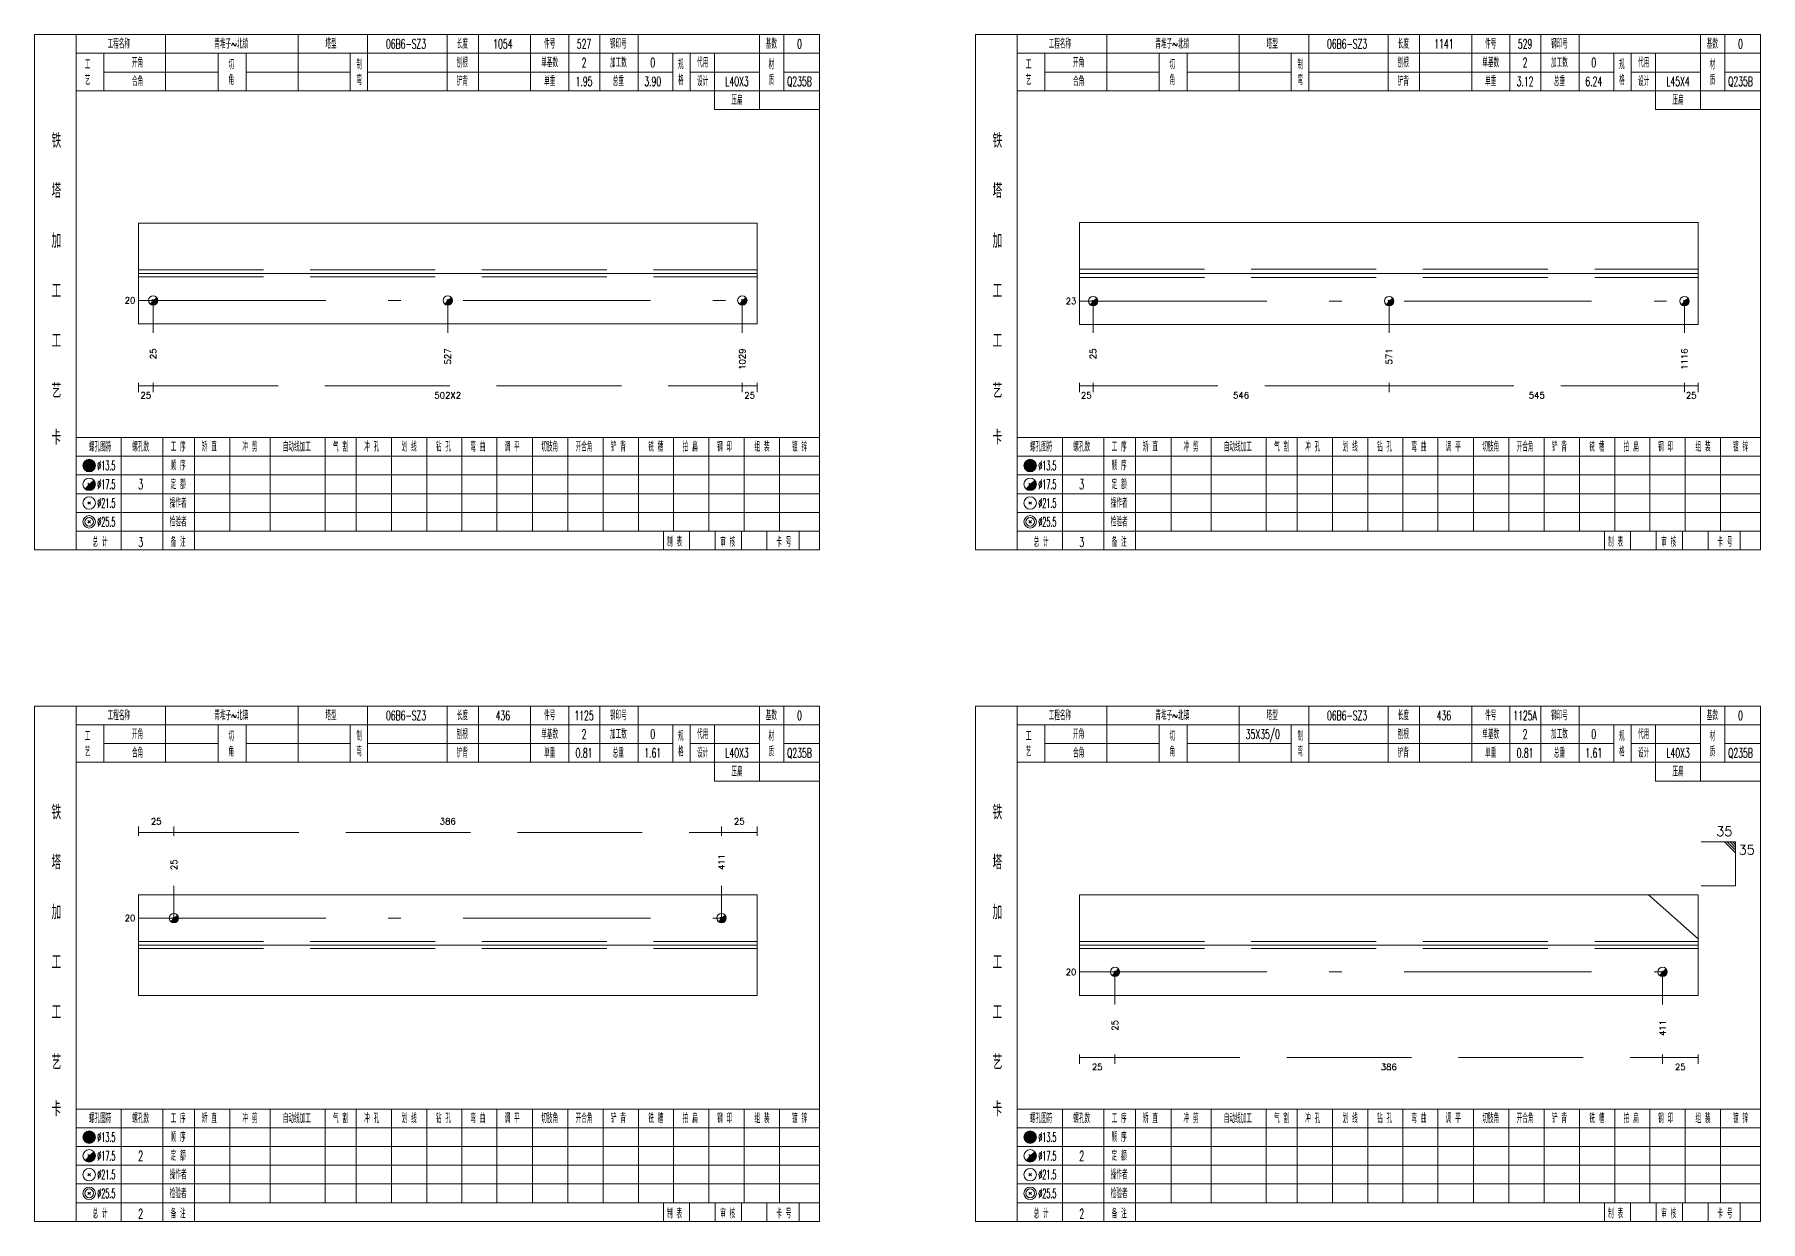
# Model space of a CAD drawing. Extents: x 0 to 30090, y 0 to 380.
# Drawn here: x 19892 to 20445, y 0 to 380 of the extents above; entities that cross this region are included whole.
import ezdxf
from ezdxf.enums import TextEntityAlignment as Align

# ---------------------------------------------------------------- set-up
doc = ezdxf.new("R2010")
doc.units = 0
doc.header["$LTSCALE"] = 20
doc.header["$MEASUREMENT"] = 0
doc.linetypes.add('一点画线', pattern=[5.2, 3, -1, 0.2, -1])
doc.linetypes.add('虚线', pattern=[2.75, 2, -0.75])
doc.layers.get('0').update_dxf_attribs({"linetype": 'CONTINUOUS', "lineweight": 25})
for name, color, linetype, lineweight in [('1', 7, 'CONTINUOUS', 25), ('4', 7, 'CONTINUOUS', 25), ('5', 7, 'CONTINUOUS', 25)]:
    doc.layers.add(name, color=color, linetype=linetype, lineweight=lineweight)
doc.styles.get("Standard").update_dxf_attribs({"font": 'simplex', "width": 0.7, "bigfont": 'gbhzfs.shx'})

# ---------------------------------------------------------------- blocks, each defined once
blk = doc.blocks.new('孔17.5')
at = {"layer": '5', "color": 7, "linetype": 'Continuous', "lineweight": 13}
for p, q in [((-0.2, -0.2), (0.2, 0.2)), ((-0.2, 0.2), (0.2, -0.2))]:
    blk.add_line(p, q, dxfattribs=at)
blk.add_circle((0, 0), 1, dxfattribs=at)
for radius in [0.9, 0.8, 0.7, 0.6, 0.5, 0.4, 0.3, 0.2, 0.1]:
    blk.add_arc((0, 0), radius, 225, 45, dxfattribs=at)

msp = doc.modelspace()

# ---------------------------------------------------------------- linework, layer by layer
at = {"color": 7, "linetype": 'Continuous', "lineweight": 18}
for p, q in [((19925.7, 319.62), (19925.7, 287.38)), ((19925.7, 319.62), (20123.8, 319.62)), ((20123.8, 319.62), (20123.8, 287.38)), ((20227.1, 319.83), (20227.1, 287.17)), ((20227.1, 319.83), (20425.2, 319.83)), ((20425.2, 319.83), (20425.2, 287.17)), ((19925.7, 303.5), (20123.8, 303.5)), ((20227.1, 303.5), (20425.2, 303.5)), ((19925.7, 104.62), (19925.7, 72.38)), ((19925.7, 104.62), (20123.8, 104.62)), ((20123.8, 104.62), (20123.8, 72.38)), ((20227.1, 104.62), (20227.1, 72.38)), ((20227.1, 104.62), (20425.2, 104.62)), ((20425.2, 104.62), (20425.2, 72.38)), ((19925.7, 88.5), (20123.8, 88.5)), ((20227.1, 88.5), (20425.2, 88.5))]:
    msp.add_line(p, q, dxfattribs=at)
at = {"color": 1, "linetype": '虚线', "lineweight": 18}
for p, q in [((19925.7, 304.62), (20123.8, 304.62)), ((20227.1, 304.83), (20425.2, 304.83)), ((19925.7, 302.38), (20123.8, 302.38)), ((20227.1, 302.17), (20425.2, 302.17)), ((19925.7, 89.62), (20123.8, 89.62)), ((20227.1, 89.62), (20425.2, 89.62)), ((19925.7, 87.38), (20123.8, 87.38)), ((20227.1, 87.38), (20425.2, 87.38))]:
    msp.add_line(p, q, dxfattribs=at)
at = {"color": 3, "linetype": '一点画线', "lineweight": 13}
for p, q in [((19925.7, 294.88), (20123.8, 294.88)), ((20227.1, 294.67), (20425.2, 294.67)), ((19925.7, 97.12), (20123.8, 97.12)), ((20227.1, 79.88), (20425.2, 79.88))]:
    msp.add_line(p, q, dxfattribs=at)
at = {"color": 7, "linetype": 'Continuous', "lineweight": 13}
for p, q in [((19930.4, 294.88), (19930.4, 284.5)), ((20024.75, 294.88), (20024.75, 284.5)), ((20119.1, 294.88), (20119.1, 284.5)), ((20231.44, 294.67), (20231.44, 284.5)), ((20326.24, 294.67), (20326.24, 284.5)), ((20420.86, 294.67), (20420.86, 284.5)), ((20437.2, 121.5), (20426.2, 121.5)), ((20433.7, 121.5), (20437.2, 118)), ((20434.58, 121.5), (20437.2, 118.88)), ((20435.45, 121.5), (20437.2, 119.75)), ((20436.33, 121.5), (20437.2, 120.62)), ((20437.2, 107.5), (20437.2, 121.5)), ((19937.06, 97.12), (19937.06, 107.5)), ((20112.44, 97.12), (20112.44, 107.5)), ((20437.2, 107.5), (20426.2, 107.5)), ((20425.2, 90.52), (20409.3, 104.62)), ((20238.46, 79.88), (20238.46, 69.5)), ((20413.84, 79.88), (20413.84, 69.5))]:
    msp.add_line(p, q, dxfattribs=at)
at = {"color": 8, "linetype": '虚线', "lineweight": 9}
for p, q in [((19925.7, 268.5), (19925.7, 265.5)), ((19925.7, 267.5), (19930.4, 267.5)), ((19930.4, 268.5), (19930.4, 265.5)), ((19930.4, 268.5), (19930.4, 265.5)), ((19930.4, 267.5), (20119.1, 267.5)), ((20119.1, 268.5), (20119.1, 265.5)), ((20119.1, 268.5), (20119.1, 265.5)), ((20119.1, 267.5), (20123.8, 267.5)), ((20123.8, 268.5), (20123.8, 265.5)), ((20227.1, 268.5), (20227.1, 265.5)), ((20227.1, 267.5), (20231.44, 267.5)), ((20231.44, 268.5), (20231.44, 265.5)), ((20231.44, 268.5), (20231.44, 265.5)), ((20231.44, 267.5), (20326.24, 267.5)), ((20326.24, 268.5), (20326.24, 265.5)), ((20326.24, 268.5), (20326.24, 265.5)), ((20326.24, 267.5), (20420.86, 267.5)), ((20420.86, 268.5), (20420.86, 265.5)), ((20420.86, 268.5), (20420.86, 265.5)), ((20420.86, 267.5), (20425.2, 267.5)), ((20425.2, 268.5), (20425.2, 265.5)), ((19925.7, 123.5), (19925.7, 126.5)), ((19925.7, 124.5), (19937.06, 124.5)), ((19937.06, 123.5), (19937.06, 126.5)), ((19937.06, 123.5), (19937.06, 126.5)), ((19937.06, 124.5), (20112.44, 124.5)), ((20112.44, 123.5), (20112.44, 126.5)), ((20112.44, 123.5), (20112.44, 126.5)), ((20112.44, 124.5), (20123.8, 124.5)), ((20123.8, 123.5), (20123.8, 126.5)), ((20227.1, 53.5), (20227.1, 50.5)), ((20227.1, 52.5), (20238.46, 52.5)), ((20238.46, 53.5), (20238.46, 50.5)), ((20238.46, 53.5), (20238.46, 50.5)), ((20238.46, 52.5), (20413.84, 52.5)), ((20413.84, 53.5), (20413.84, 50.5)), ((20413.84, 53.5), (20413.84, 50.5)), ((20413.84, 52.5), (20425.2, 52.5)), ((20425.2, 53.5), (20425.2, 50.5))]:
    msp.add_line(p, q, dxfattribs=at)
at = {"layer": '1', "color": 7, "linetype": 'Continuous', "lineweight": 18}
for p, q in [((19925.7, 287.38), (20123.8, 287.38)), ((20227.1, 287.17), (20425.2, 287.17)), ((19925.7, 72.38), (20123.8, 72.38)), ((20227.1, 72.38), (20425.2, 72.38))]:
    msp.add_line(p, q, dxfattribs=at)
at = {"layer": '4', "color": 1, "linetype": 'Continuous', "lineweight": 18}
for p, q in [((19905.7, 215), (19905.7, 380)), ((19934.4, 362), (19934.4, 380)), ((19976.8, 362), (19976.8, 380)), ((19999.1, 362), (19999.1, 380)), ((20024.6, 362), (20024.6, 380)), ((20034.6, 362), (20034.6, 380)), ((20051.3, 362), (20051.3, 380)), ((20063.5, 362), (20063.5, 380)), ((20073.5, 362), (20073.5, 380)), ((20085.7, 362), (20085.7, 380)), ((20124.6, 356), (20124.6, 380)), ((20132.4, 362), (20132.4, 380)), ((20207.1, 215), (20207.1, 380)), ((20235.8, 362), (20235.8, 380)), ((20278.2, 362), (20278.2, 380)), ((20300.5, 362), (20300.5, 380)), ((20326, 362), (20326, 380)), ((20336, 362), (20336, 380)), ((20352.7, 362), (20352.7, 380)), ((20364.9, 362), (20364.9, 380)), ((20374.9, 362), (20374.9, 380)), ((20387.1, 362), (20387.1, 380)), ((20426, 356), (20426, 380)), ((20433.8, 362), (20433.8, 380)), ((19905.7, 374), (20143.8, 374)), ((19914.6, 362), (19914.6, 374)), ((19951.2, 362), (19951.2, 374)), ((19960.2, 362), (19960.2, 374)), ((19993.5, 362), (19993.5, 374)), ((20096.8, 362), (20096.8, 374)), ((20102.4, 362), (20102.4, 374)), ((20110.2, 356), (20110.2, 374)), ((20207.1, 374), (20445.2, 374)), ((20216, 362), (20216, 374)), ((20252.6, 362), (20252.6, 374)), ((20261.6, 362), (20261.6, 374)), ((20294.9, 362), (20294.9, 374)), ((20398.2, 362), (20398.2, 374)), ((20403.8, 362), (20403.8, 374)), ((20411.6, 356), (20411.6, 374)), ((19914.6, 368), (19951.2, 368)), ((19960.2, 368), (19993.5, 368)), ((19999.1, 368), (20096.8, 368)), ((20102.4, 368), (20124.6, 368)), ((20132.4, 368), (20143.8, 368)), ((20216, 368), (20252.6, 368)), ((20261.6, 368), (20294.9, 368)), ((20300.5, 368), (20398.2, 368)), ((20403.8, 368), (20426, 368)), ((20433.8, 368), (20445.2, 368)), ((19905.7, 362), (20143.8, 362)), ((20207.1, 362), (20445.2, 362)), ((20110.2, 356), (20143.8, 356)), ((20411.6, 356), (20445.2, 356)), ((19905.7, 251), (20143.8, 251)), ((19920.2, 215), (19920.2, 251)), ((19933.5, 215), (19933.5, 251)), ((19943.6, 215), (19943.6, 251)), ((19955, 221), (19955, 251)), ((19967.9, 221), (19967.9, 251)), ((19985.5, 221), (19985.5, 251)), ((19995.4, 221), (19995.4, 251)), ((20006.7, 221), (20006.7, 251)), ((20018, 221), (20018, 251)), ((20029.3, 221), (20029.3, 251)), ((20040.5, 221), (20040.5, 251)), ((20051.9, 221), (20051.9, 251)), ((20063.2, 221), (20063.2, 251)), ((20074.5, 221), (20074.5, 251)), ((20085.8, 221), (20085.8, 251)), ((20097.1, 221), (20097.1, 251)), ((20108.4, 221), (20108.4, 251)), ((20119.7, 221), (20119.7, 251)), ((20131, 221), (20131, 251)), ((20207.1, 251), (20445.2, 251)), ((20221.6, 215), (20221.6, 251)), ((20234.9, 215), (20234.9, 251)), ((20245, 215), (20245, 251)), ((20256.4, 221), (20256.4, 251)), ((20269.3, 221), (20269.3, 251)), ((20286.9, 221), (20286.9, 251)), ((20296.8, 221), (20296.8, 251)), ((20308.1, 221), (20308.1, 251)), ((20319.4, 221), (20319.4, 251)), ((20330.7, 221), (20330.7, 251)), ((20341.9, 221), (20341.9, 251)), ((20353.3, 221), (20353.3, 251)), ((20364.6, 221), (20364.6, 251)), ((20375.9, 221), (20375.9, 251)), ((20387.2, 221), (20387.2, 251)), ((20398.5, 221), (20398.5, 251)), ((20409.8, 221), (20409.8, 251)), ((20421.1, 221), (20421.1, 251)), ((20432.4, 221), (20432.4, 251)), ((19905.7, 245), (20143.8, 245)), ((20207.1, 245), (20445.2, 245)), ((19905.7, 239), (20143.8, 239)), ((20207.1, 239), (20445.2, 239)), ((19905.7, 233), (20143.8, 233)), ((20207.1, 233), (20445.2, 233)), ((19905.7, 227), (20143.8, 227)), ((20207.1, 227), (20445.2, 227)), ((19905.7, 221), (20143.8, 221)), ((20093.8, 215), (20093.8, 221)), ((20102.2, 215), (20102.2, 221)), ((20110.4, 215), (20110.4, 221)), ((20118.8, 215), (20118.8, 221)), ((20127, 215), (20127, 221)), ((20137.3, 215), (20137.3, 221)), ((20207.1, 221), (20445.2, 221)), ((20395.2, 215), (20395.2, 221)), ((20403.6, 215), (20403.6, 221)), ((20411.8, 215), (20411.8, 221)), ((20420.2, 215), (20420.2, 221)), ((20428.4, 215), (20428.4, 221)), ((20438.7, 215), (20438.7, 221)), ((19905.7, 0), (19905.7, 165)), ((19934.4, 147), (19934.4, 165)), ((19976.8, 147), (19976.8, 165)), ((19999.1, 147), (19999.1, 165)), ((20024.6, 147), (20024.6, 165)), ((20034.6, 147), (20034.6, 165)), ((20051.3, 147), (20051.3, 165)), ((20063.5, 147), (20063.5, 165)), ((20073.5, 147), (20073.5, 165)), ((20085.7, 147), (20085.7, 165)), ((20124.6, 141), (20124.6, 165)), ((20132.4, 147), (20132.4, 165)), ((20207.1, 0), (20207.1, 165)), ((20235.8, 147), (20235.8, 165)), ((20278.2, 147), (20278.2, 165)), ((20300.5, 147), (20300.5, 165)), ((20326, 147), (20326, 165)), ((20336, 147), (20336, 165)), ((20352.7, 147), (20352.7, 165)), ((20364.9, 147), (20364.9, 165)), ((20374.9, 147), (20374.9, 165)), ((20387.1, 147), (20387.1, 165)), ((20426, 141), (20426, 165)), ((20433.8, 147), (20433.8, 165)), ((19905.7, 159), (20143.8, 159)), ((19914.6, 147), (19914.6, 159)), ((19951.2, 147), (19951.2, 159)), ((19960.2, 147), (19960.2, 159)), ((19993.5, 147), (19993.5, 159)), ((20096.8, 147), (20096.8, 159)), ((20102.4, 147), (20102.4, 159)), ((20110.2, 141), (20110.2, 159)), ((20207.1, 159), (20445.2, 159)), ((20216, 147), (20216, 159)), ((20252.6, 147), (20252.6, 159)), ((20261.6, 147), (20261.6, 159)), ((20294.9, 147), (20294.9, 159)), ((20398.2, 147), (20398.2, 159)), ((20403.8, 147), (20403.8, 159)), ((20411.6, 141), (20411.6, 159)), ((19914.6, 153), (19951.2, 153)), ((19960.2, 153), (19993.5, 153)), ((19999.1, 153), (20096.8, 153)), ((20102.4, 153), (20124.6, 153)), ((20132.4, 153), (20143.8, 153)), ((20216, 153), (20252.6, 153)), ((20261.6, 153), (20294.9, 153)), ((20300.5, 153), (20398.2, 153)), ((20403.8, 153), (20426, 153)), ((20433.8, 153), (20445.2, 153)), ((19905.7, 147), (20143.8, 147)), ((20207.1, 147), (20445.2, 147)), ((20110.2, 141), (20143.8, 141)), ((20411.6, 141), (20445.2, 141)), ((19905.7, 36), (20143.8, 36)), ((19920.2, 0), (19920.2, 36)), ((19933.5, 0), (19933.5, 36)), ((19943.6, 0), (19943.6, 36)), ((19955, 6), (19955, 36)), ((19967.9, 6), (19967.9, 36)), ((19985.5, 6), (19985.5, 36)), ((19995.4, 6), (19995.4, 36)), ((20006.7, 6), (20006.7, 36)), ((20018, 6), (20018, 36)), ((20029.3, 6), (20029.3, 36)), ((20040.5, 6), (20040.5, 36)), ((20051.9, 6), (20051.9, 36)), ((20063.2, 6), (20063.2, 36)), ((20074.5, 6), (20074.5, 36)), ((20085.8, 6), (20085.8, 36)), ((20097.1, 6), (20097.1, 36)), ((20108.4, 6), (20108.4, 36)), ((20119.7, 6), (20119.7, 36)), ((20131, 6), (20131, 36)), ((20207.1, 36), (20445.2, 36)), ((20221.6, 0), (20221.6, 36)), ((20234.9, 0), (20234.9, 36)), ((20245, 0), (20245, 36)), ((20256.4, 6), (20256.4, 36)), ((20269.3, 6), (20269.3, 36)), ((20286.9, 6), (20286.9, 36)), ((20296.8, 6), (20296.8, 36)), ((20308.1, 6), (20308.1, 36)), ((20319.4, 6), (20319.4, 36)), ((20330.7, 6), (20330.7, 36)), ((20341.9, 6), (20341.9, 36)), ((20353.3, 6), (20353.3, 36)), ((20364.6, 6), (20364.6, 36)), ((20375.9, 6), (20375.9, 36)), ((20387.2, 6), (20387.2, 36)), ((20398.5, 6), (20398.5, 36)), ((20409.8, 6), (20409.8, 36)), ((20421.1, 6), (20421.1, 36)), ((20432.4, 6), (20432.4, 36)), ((19905.7, 30), (20143.8, 30)), ((20207.1, 30), (20445.2, 30)), ((19905.7, 24), (20143.8, 24)), ((20207.1, 24), (20445.2, 24)), ((19905.7, 18), (20143.8, 18)), ((20207.1, 18), (20445.2, 18)), ((19905.7, 12), (20143.8, 12)), ((20207.1, 12), (20445.2, 12)), ((19905.7, 6), (20143.8, 6)), ((20093.8, 0), (20093.8, 6)), ((20102.2, 0), (20102.2, 6)), ((20110.4, 0), (20110.4, 6)), ((20118.8, 0), (20118.8, 6)), ((20127, 0), (20127, 6)), ((20137.3, 0), (20137.3, 6)), ((20207.1, 6), (20445.2, 6)), ((20395.2, 0), (20395.2, 6)), ((20403.6, 0), (20403.6, 6)), ((20411.8, 0), (20411.8, 6)), ((20420.2, 0), (20420.2, 6)), ((20428.4, 0), (20428.4, 6)), ((20438.7, 0), (20438.7, 6))]:
    msp.add_line(p, q, dxfattribs=at)
at = {"layer": '4', "color": 7, "linetype": 'Continuous', "lineweight": 13}
for p, q in [((19909.7, 241.8), (19910.1, 242.2)), ((19910.1, 241.8), (19909.7, 242.2)), ((20211.1, 241.8), (20211.5, 242.2)), ((20211.5, 241.8), (20211.1, 242.2)), ((19909.5, 235.6), (19910.3, 236.4)), ((19909.5, 236.4), (19910.3, 235.6)), ((20210.9, 235.6), (20211.7, 236.4)), ((20210.9, 236.4), (20211.7, 235.6)), ((19909.5, 229.6), (19910.3, 230.4)), ((19909.5, 230.4), (19910.3, 229.6)), ((20210.9, 229.6), (20211.7, 230.4)), ((20210.9, 230.4), (20211.7, 229.6)), ((19909.5, 223.6), (19910.3, 224.4)), ((19909.5, 224.4), (19910.3, 223.6)), ((20210.9, 223.6), (20211.7, 224.4)), ((20210.9, 224.4), (20211.7, 223.6)), ((19909.7, 26.8), (19910.1, 27.2)), ((19910.1, 26.8), (19909.7, 27.2)), ((20211.1, 26.8), (20211.5, 27.2)), ((20211.5, 26.8), (20211.1, 27.2)), ((19909.5, 20.6), (19910.3, 21.4)), ((19909.5, 21.4), (19910.3, 20.6)), ((20210.9, 20.6), (20211.7, 21.4)), ((20210.9, 21.4), (20211.7, 20.6)), ((19909.5, 14.6), (19910.3, 15.4)), ((19909.5, 15.4), (19910.3, 14.6)), ((20210.9, 14.6), (20211.7, 15.4)), ((20210.9, 15.4), (20211.7, 14.6)), ((19909.5, 8.6), (19910.3, 9.4)), ((19909.5, 9.4), (19910.3, 8.6)), ((20210.9, 8.6), (20211.7, 9.4)), ((20210.9, 9.4), (20211.7, 8.6))]:
    msp.add_line(p, q, dxfattribs=at)
at = {"layer": '4', "color": 1, "linetype": 'Continuous', "lineweight": 18}
for points in [[(19892.4, 380), (19892.4, 215), (20143.8, 215), (20143.8, 380)], [(20193.8, 380), (20193.8, 215), (20445.2, 215), (20445.2, 380)], [(19892.4, 165), (19892.4, 0), (20143.8, 0), (20143.8, 165)], [(20193.8, 165), (20193.8, 0), (20445.2, 0), (20445.2, 165)]]:
    msp.add_lwpolyline(points, close=True, dxfattribs=at)
at = {"layer": '4', "color": 7, "linetype": 'Continuous', "lineweight": 13}
for centre, radius in [((19909.9, 242), 2), ((19909.9, 242), 1.8), ((19909.9, 242), 1.6), ((19909.9, 242), 1.4), ((20211.3, 242), 2), ((20211.3, 242), 1.8), ((20211.3, 242), 1.6), ((20211.3, 242), 1.4), ((19909.9, 236), 2), ((19909.9, 242), 1.2), ((19909.9, 242), 1), ((19909.9, 242), 0.8), ((19909.9, 242), 0.6), ((19909.9, 242), 0.4), ((19909.9, 242), 0.2), ((20211.3, 236), 2), ((20211.3, 242), 1.2), ((20211.3, 242), 1), ((20211.3, 242), 0.8), ((20211.3, 242), 0.6), ((20211.3, 242), 0.4), ((20211.3, 242), 0.2), ((19909.9, 230), 2), ((20211.3, 230), 2), ((19909.9, 224), 2), ((19909.9, 224), 1.4), ((20211.3, 224), 2), ((20211.3, 224), 1.4), ((19909.9, 27), 2), ((19909.9, 27), 1.8), ((19909.9, 27), 1.6), ((19909.9, 27), 1.4), ((19909.9, 27), 1.2), ((19909.9, 27), 1), ((19909.9, 27), 0.8), ((20211.3, 27), 2), ((20211.3, 27), 1.8), ((20211.3, 27), 1.6), ((20211.3, 27), 1.4), ((20211.3, 27), 1.2), ((20211.3, 27), 1), ((20211.3, 27), 0.8), ((19909.9, 21), 2), ((19909.9, 27), 0.6), ((19909.9, 27), 0.4), ((19909.9, 27), 0.2), ((20211.3, 21), 2), ((20211.3, 27), 0.6), ((20211.3, 27), 0.4), ((20211.3, 27), 0.2), ((19909.9, 15), 2), ((20211.3, 15), 2), ((19909.9, 9), 2), ((19909.9, 9), 1.4), ((20211.3, 9), 2), ((20211.3, 9), 1.4)]:
    msp.add_circle(centre, radius, dxfattribs=at)
for centre, radius in [((19909.9, 236), 1.8), ((19909.9, 236), 1.6), ((19909.9, 236), 1.4), ((19909.9, 236), 1.2), ((19909.9, 236), 1), ((19909.9, 236), 0.8), ((19909.9, 236), 0.6), ((19909.9, 236), 0.4), ((19909.9, 236), 0.2), ((20211.3, 236), 1.8), ((20211.3, 236), 1.6), ((20211.3, 236), 1.4), ((20211.3, 236), 1.2), ((20211.3, 236), 1), ((20211.3, 236), 0.8), ((20211.3, 236), 0.6), ((20211.3, 236), 0.4), ((20211.3, 236), 0.2), ((19909.9, 21), 1.8), ((19909.9, 21), 1.6), ((20211.3, 21), 1.8), ((20211.3, 21), 1.6), ((19909.9, 21), 1.4), ((19909.9, 21), 1.2), ((19909.9, 21), 1), ((19909.9, 21), 0.8), ((19909.9, 21), 0.6), ((19909.9, 21), 0.4), ((19909.9, 21), 0.2), ((20211.3, 21), 1.4), ((20211.3, 21), 1.2), ((20211.3, 21), 1), ((20211.3, 21), 0.8), ((20211.3, 21), 0.6), ((20211.3, 21), 0.4), ((20211.3, 21), 0.2)]:
    msp.add_arc(centre, radius, 225, 45, dxfattribs=at)

# ---------------------------------------------------------------- block references
at = {"color": 7, "linetype": 'Continuous', "lineweight": 13, "xscale": 1.5, "yscale": 1.5, "zscale": 1.5}
for p in [(19937.06, 97.12), (20112.44, 97.12)]:
    msp.add_blockref('孔17.5', p, dxfattribs=at)
at = {"layer": '1', "color": 7, "linetype": 'Continuous', "lineweight": 13, "xscale": 1.5, "yscale": 1.5, "zscale": 1.5}
for p in [(19930.4, 294.88), (20024.75, 294.88), (20119.1, 294.88), (20231.44, 294.67), (20326.24, 294.67), (20420.86, 294.67), (20238.46, 79.88), (20413.84, 79.88)]:
    msp.add_blockref('孔17.5', p, dxfattribs=at)

# ---------------------------------------------------------------- texts
at = {"color": 7, "linetype": 'Continuous', "lineweight": 13}
for s, p in [('20', (19924.7, 294.88)), ('23', (20226.1, 294.67)), ('20', (19924.7, 97.12)), ('20', (20226.1, 79.88))]:
    msp.add_text(s, height=2, dxfattribs=at).set_placement(p, align=Align.MIDDLE_RIGHT)
at = {"color": 8, "linetype": 'Continuous', "lineweight": 9}
for s, p in [('25', (19928.05, 265.5)), ('502X2', (20024.75, 265.5)), ('25', (20121.45, 265.5)), ('25', (20229.27, 265.5)), ('546', (20278.84, 265.5)), ('545', (20373.55, 265.5)), ('25', (20423.03, 265.5)), ('25', (20232.78, 50.5)), ('386', (20326.15, 50.5)), ('25', (20419.52, 50.5))]:
    msp.add_text(s, height=2, dxfattribs=at).set_placement(p, align=Align.TOP_CENTER)
for s, p in [('25', (19931.38, 126.5)), ('386', (20024.75, 126.5)), ('25', (20118.12, 126.5))]:
    msp.add_text(s, height=2, dxfattribs=at).set_placement(p, align=Align.BOTTOM_CENTER)
at = {"color": 7, "linetype": 'Continuous', "lineweight": 13}
msp.add_text('35', height=3, dxfattribs=at).set_placement((20436.2, 122.5), align=Align.BOTTOM_RIGHT)
for s, p in [('411', (20112.44, 112.5)), ('25', (19937.06, 112.5))]:
    msp.add_text(s, height=2, rotation=90, dxfattribs=at).set_placement(p, align=Align.MIDDLE_LEFT)
msp.add_text('35', height=3, dxfattribs=at).set_placement((20438.2, 120.5), align=Align.TOP_LEFT)
at = {"layer": '1', "color": 7, "linetype": 'Continuous', "lineweight": 13}
for s, p in [('25', (19930.4, 279.5)), ('527', (20024.75, 279.5)), ('1029', (20119.1, 279.5)), ('25', (20231.44, 279.5)), ('571', (20326.24, 279.5)), ('1116', (20420.86, 279.5)), ('25', (20238.46, 64.5)), ('411', (20413.84, 64.5))]:
    msp.add_text(s, height=2, rotation=90, dxfattribs=at).set_placement(p, align=Align.MIDDLE_RIGHT)
at = {"layer": '4', "color": 1, "linetype": 'Continuous', "lineweight": 13}
for s, height, width, p in [('工程名称', 3, 0.6, (19919.4, 377)), ('青堆子~北镇', 3, 0.6, (19955.4, 377)), ('塔型', 3, 0.6, (19987.4, 377)), ('06B6-SZ3', 3, 0.6, (20011.4, 377)), ('长度', 3, 0.6, (20029.4, 377)), ('1054', 3, 0.6, (20042.4, 377)), ('件号', 3, 0.6, (20057.4, 377)), ('527', 3, 0.6, (20068.4, 377)), ('钢印号', 3, 0.6, (20079.4, 377)), ('基数', 3, 0.6, (20128.4, 377)), ('0', 3, 0.6, (20137.4, 377)), ('工程名称', 3, 0.6, (20220.8, 377)), ('青堆子~北镇', 3, 0.6, (20256.8, 377)), ('塔型', 3, 0.6, (20288.8, 377)), ('06B6-SZ3', 3, 0.6, (20312.8, 377)), ('长度', 3, 0.6, (20330.8, 377)), ('1141', 3, 0.6, (20343.8, 377)), ('件号', 3, 0.6, (20358.8, 377)), ('529', 3, 0.6, (20369.8, 377)), ('钢印号', 3, 0.6, (20380.8, 377)), ('基数', 3, 0.6, (20429.8, 377)), ('0', 3, 0.6, (20438.8, 377)), ('工', 3, 0.6, (19909.4, 370.4)), ('开角', 3, 0.6, (19925.4, 371)), ('切', 3, 0.6, (19955.4, 370.4)), ('制', 3, 0.6, (19996.4, 370.4)), ('刨根', 3, 0.6, (20029.4, 371)), ('单基数', 3, 0.6, (20057.4, 371)), ('2', 3, 0.6, (20068.4, 371)), ('加工数', 3, 0.6, (20079.4, 371)), ('0', 3, 0.6, (20090.4, 371)), ('规', 3, 0.6, (20099.4, 370.4)), ('代用', 3, 0.6, (20106.4, 371)), ('材', 3, 0.6, (20128.4, 370.4)), ('工', 3, 0.6, (20210.8, 370.4)), ('开角', 3, 0.6, (20226.8, 371)), ('切', 3, 0.6, (20256.8, 370.4)), ('制', 3, 0.6, (20297.8, 370.4)), ('刨根', 3, 0.6, (20330.8, 371)), ('单基数', 3, 0.6, (20358.8, 371)), ('2', 3, 0.6, (20369.8, 371)), ('加工数', 3, 0.6, (20380.8, 371)), ('0', 3, 0.6, (20391.8, 371)), ('规', 3, 0.6, (20400.8, 370.4)), ('代用', 3, 0.6, (20407.8, 371)), ('材', 3, 0.6, (20429.8, 370.4)), ('艺', 3, 0.6, (19909.4, 365.4)), ('合角', 3, 0.6, (19925.4, 365)), ('角', 3, 0.6, (19955.4, 365.4)), ('弯', 3, 0.6, (19996.4, 365.4)), ('铲背', 3, 0.6, (20029.4, 365)), ('单重', 3, 0.6, (20057.4, 365)), ('1.95', 3, 0.6, (20068.4, 365)), ('总重', 3, 0.6, (20079.4, 365)), ('3.90', 3, 0.6, (20090.4, 365)), ('格', 3, 0.6, (20099.4, 365.4)), ('设计', 3, 0.6, (20106.4, 365)), ('L40X3', 3, 0.6, (20117.4, 365)), ('质', 3, 0.6, (20128.4, 365.4)), ('Q235B', 3, 0.6, (20137.4, 365)), ('艺', 3, 0.6, (20210.8, 365.4)), ('合角', 3, 0.6, (20226.8, 365)), ('角', 3, 0.6, (20256.8, 365.4)), ('弯', 3, 0.6, (20297.8, 365.4)), ('铲背', 3, 0.6, (20330.8, 365)), ('单重', 3, 0.6, (20358.8, 365)), ('3.12', 3, 0.6, (20369.8, 365)), ('总重', 3, 0.6, (20380.8, 365)), ('6.24', 3, 0.6, (20391.8, 365)), ('格', 3, 0.6, (20400.8, 365.4)), ('设计', 3, 0.6, (20407.8, 365)), ('L45X4', 3, 0.6, (20418.8, 365)), ('质', 3, 0.6, (20429.8, 365.4)), ('Q235B', 3, 0.6, (20438.8, 365)), ('压扁', 3, 0.6, (20117.4, 359)), ('压扁', 3, 0.6, (20418.8, 359)), ('铁', 4.6, 0.8, (19899.4, 346)), ('铁', 4.6, 0.8, (20200.8, 346)), ('塔', 4.6, 0.8, (19899.4, 330)), ('塔', 4.6, 0.8, (20200.8, 330)), ('加', 4.6, 0.8, (19899.4, 314)), ('加', 4.6, 0.8, (20200.8, 314)), ('工', 4.6, 0.8, (19899.4, 298)), ('工', 4.6, 0.8, (20200.8, 298)), ('工', 4.6, 0.8, (19899.4, 282)), ('工', 4.6, 0.8, (20200.8, 282)), ('艺', 4.6, 0.8, (19899.4, 266)), ('艺', 4.6, 0.8, (20200.8, 266)), ('卡', 4.6, 0.8, (19899.4, 251)), ('螺孔图符', 3, 0.6, (19913.4, 248)), ('螺孔数', 3, 0.6, (19926.4, 248)), ('工 序', 3, 0.6, (19938.4, 248)), ('矫 直', 3, 0.6, (19948.4, 248)), ('冲 剪', 3, 0.6, (19961.4, 248)), ('自动线加工', 3, 0.6, (19976.4, 248)), ('气 割', 3, 0.6, (19990.4, 248)), ('冲 孔', 3, 0.6, (20000.4, 248)), ('划 线', 3, 0.6, (20012.4, 248)), ('钻 孔', 3, 0.6, (20023.4, 248)), ('弯 曲', 3, 0.6, (20034.4, 248)), ('调 平', 3, 0.6, (20045.4, 248)), ('切肢角', 3, 0.6, (20057.4, 248)), ('开合角', 3, 0.6, (20068.4, 248)), ('铲 背', 3, 0.6, (20079.4, 248)), ('铣 槽', 3, 0.6, (20091.4, 248)), ('拍 扁', 3, 0.6, (20102.4, 248)), ('钢 印', 3, 0.6, (20113.4, 248)), ('组 装', 3, 0.6, (20125.4, 248)), ('镀 锌', 3, 0.6, (20137.4, 248)), ('卡', 4.6, 0.8, (20200.8, 251)), ('螺孔图符', 3, 0.6, (20214.8, 248)), ('螺孔数', 3, 0.6, (20227.8, 248)), ('工 序', 3, 0.6, (20239.8, 248)), ('矫 直', 3, 0.6, (20249.8, 248)), ('冲 剪', 3, 0.6, (20262.8, 248)), ('自动线加工', 3, 0.6, (20277.8, 248)), ('气 割', 3, 0.6, (20291.8, 248)), ('冲 孔', 3, 0.6, (20301.8, 248)), ('划 线', 3, 0.6, (20313.8, 248)), ('钻 孔', 3, 0.6, (20324.8, 248)), ('弯 曲', 3, 0.6, (20335.8, 248)), ('调 平', 3, 0.6, (20346.8, 248)), ('切肢角', 3, 0.6, (20358.8, 248)), ('开合角', 3, 0.6, (20369.8, 248)), ('铲 背', 3, 0.6, (20380.8, 248)), ('铣 槽', 3, 0.6, (20392.8, 248)), ('拍 扁', 3, 0.6, (20403.8, 248)), ('钢 印', 3, 0.6, (20414.8, 248)), ('组 装', 3, 0.6, (20426.8, 248)), ('镀 锌', 3, 0.6, (20438.8, 248)), ('%%C13.5', 3, 0.5, (19915.4, 242)), ('顺 序', 3, 0.6, (19938.4, 242)), ('%%C13.5', 3, 0.5, (20216.8, 242)), ('顺 序', 3, 0.6, (20239.8, 242)), ('定 额', 3, 0.6, (19938.4, 236)), ('定 额', 3, 0.6, (20239.8, 236)), ('%%C17.5', 3, 0.5, (19915.4, 236)), ('3', 3.2, 0.6, (19926.4, 236)), ('%%C17.5', 3, 0.5, (20216.8, 236)), ('3', 3.2, 0.6, (20227.8, 236)), ('%%C21.5', 3, 0.5, (19915.4, 230)), ('操作者', 3, 0.6, (19938.4, 230)), ('%%C21.5', 3, 0.5, (20216.8, 230)), ('操作者', 3, 0.6, (20239.8, 230)), ('%%C25.5', 3, 0.5, (19915.4, 224)), ('检验者', 3, 0.6, (19938.4, 224)), ('%%C25.5', 3, 0.5, (20216.8, 224)), ('检验者', 3, 0.6, (20239.8, 224)), ('总 计', 3, 0.6, (19913.4, 217.5)), ('3', 3, 0.6, (19926.4, 217.5)), ('备 注', 3, 0.6, (19938.4, 217.5)), ('制 表', 3, 0.6, (20097.4, 217.5)), ('审 核', 3, 0.6, (20114.4, 217.5)), ('卡 号', 3, 0.6, (20132.4, 217.5)), ('总 计', 3, 0.6, (20214.8, 217.5)), ('3', 3, 0.6, (20227.8, 217.5)), ('备 注', 3, 0.6, (20239.8, 217.5)), ('制 表', 3, 0.6, (20398.8, 217.5)), ('审 核', 3, 0.6, (20415.8, 217.5)), ('卡 号', 3, 0.6, (20433.8, 217.5)), ('工程名称', 3, 0.6, (19919.4, 162)), ('青堆子~北镇', 3, 0.6, (19955.4, 162)), ('塔型', 3, 0.6, (19987.4, 162)), ('06B6-SZ3', 3, 0.6, (20011.4, 162)), ('长度', 3, 0.6, (20029.4, 162)), ('436', 3, 0.6, (20042.4, 162)), ('件号', 3, 0.6, (20057.4, 162)), ('1125', 3, 0.6, (20068.4, 162)), ('钢印号', 3, 0.6, (20079.4, 162)), ('基数', 3, 0.6, (20128.4, 162)), ('0', 3, 0.6, (20137.4, 162)), ('工程名称', 3, 0.6, (20220.8, 162)), ('青堆子~北镇', 3, 0.6, (20256.8, 162)), ('塔型', 3, 0.6, (20288.8, 162)), ('06B6-SZ3', 3, 0.6, (20312.8, 162)), ('长度', 3, 0.6, (20330.8, 162)), ('436', 3, 0.6, (20343.8, 162)), ('件号', 3, 0.6, (20358.8, 162)), ('1125A', 3, 0.6, (20369.8, 162)), ('钢印号', 3, 0.6, (20380.8, 162)), ('基数', 3, 0.6, (20429.8, 162)), ('0', 3, 0.6, (20438.8, 162)), ('工', 3, 0.6, (19909.4, 155.4)), ('开角', 3, 0.6, (19925.4, 156)), ('切', 3, 0.6, (19955.4, 155.4)), ('制', 3, 0.6, (19996.4, 155.4)), ('刨根', 3, 0.6, (20029.4, 156)), ('单基数', 3, 0.6, (20057.4, 156)), ('2', 3, 0.6, (20068.4, 156)), ('加工数', 3, 0.6, (20079.4, 156)), ('0', 3, 0.6, (20090.4, 156)), ('规', 3, 0.6, (20099.4, 155.4)), ('代用', 3, 0.6, (20106.4, 156)), ('材', 3, 0.6, (20128.4, 155.4)), ('工', 3, 0.6, (20210.8, 155.4)), ('开角', 3, 0.6, (20226.8, 156)), ('切', 3, 0.6, (20256.8, 155.4)), ('35X35/0', 3, 0.6, (20285.8, 156)), ('制', 3, 0.6, (20297.8, 155.4)), ('刨根', 3, 0.6, (20330.8, 156)), ('单基数', 3, 0.6, (20358.8, 156)), ('2', 3, 0.6, (20369.8, 156)), ('加工数', 3, 0.6, (20380.8, 156)), ('0', 3, 0.6, (20391.8, 156)), ('规', 3, 0.6, (20400.8, 155.4)), ('代用', 3, 0.6, (20407.8, 156)), ('材', 3, 0.6, (20429.8, 155.4)), ('艺', 3, 0.6, (19909.4, 150.4)), ('合角', 3, 0.6, (19925.4, 150)), ('角', 3, 0.6, (19955.4, 150.4)), ('弯', 3, 0.6, (19996.4, 150.4)), ('铲背', 3, 0.6, (20029.4, 150)), ('单重', 3, 0.6, (20057.4, 150)), ('0.81', 3, 0.6, (20068.4, 150)), ('总重', 3, 0.6, (20079.4, 150)), ('1.61', 3, 0.6, (20090.4, 150)), ('格', 3, 0.6, (20099.4, 150.4)), ('设计', 3, 0.6, (20106.4, 150)), ('L40X3', 3, 0.6, (20117.4, 150)), ('质', 3, 0.6, (20128.4, 150.4)), ('Q235B', 3, 0.6, (20137.4, 150)), ('艺', 3, 0.6, (20210.8, 150.4)), ('合角', 3, 0.6, (20226.8, 150)), ('角', 3, 0.6, (20256.8, 150.4)), ('弯', 3, 0.6, (20297.8, 150.4)), ('铲背', 3, 0.6, (20330.8, 150)), ('单重', 3, 0.6, (20358.8, 150)), ('0.81', 3, 0.6, (20369.8, 150)), ('总重', 3, 0.6, (20380.8, 150)), ('1.61', 3, 0.6, (20391.8, 150)), ('格', 3, 0.6, (20400.8, 150.4)), ('设计', 3, 0.6, (20407.8, 150)), ('L40X3', 3, 0.6, (20418.8, 150)), ('质', 3, 0.6, (20429.8, 150.4)), ('Q235B', 3, 0.6, (20438.8, 150)), ('压扁', 3, 0.6, (20117.4, 144)), ('压扁', 3, 0.6, (20418.8, 144)), ('铁', 4.6, 0.8, (19899.4, 131)), ('铁', 4.6, 0.8, (20200.8, 131)), ('塔', 4.6, 0.8, (19899.4, 115)), ('塔', 4.6, 0.8, (20200.8, 115)), ('加', 4.6, 0.8, (19899.4, 99)), ('加', 4.6, 0.8, (20200.8, 99)), ('工', 4.6, 0.8, (19899.4, 83)), ('工', 4.6, 0.8, (20200.8, 83)), ('工', 4.6, 0.8, (19899.4, 67)), ('工', 4.6, 0.8, (20200.8, 67)), ('艺', 4.6, 0.8, (19899.4, 51)), ('艺', 4.6, 0.8, (20200.8, 51)), ('卡', 4.6, 0.8, (19899.4, 36)), ('卡', 4.6, 0.8, (20200.8, 36)), ('螺孔图符', 3, 0.6, (19913.4, 33)), ('螺孔数', 3, 0.6, (19926.4, 33)), ('工 序', 3, 0.6, (19938.4, 33)), ('矫 直', 3, 0.6, (19948.4, 33)), ('冲 剪', 3, 0.6, (19961.4, 33)), ('自动线加工', 3, 0.6, (19976.4, 33)), ('气 割', 3, 0.6, (19990.4, 33)), ('冲 孔', 3, 0.6, (20000.4, 33)), ('划 线', 3, 0.6, (20012.4, 33)), ('钻 孔', 3, 0.6, (20023.4, 33)), ('弯 曲', 3, 0.6, (20034.4, 33)), ('调 平', 3, 0.6, (20045.4, 33)), ('切肢角', 3, 0.6, (20057.4, 33)), ('开合角', 3, 0.6, (20068.4, 33)), ('铲 背', 3, 0.6, (20079.4, 33)), ('铣 槽', 3, 0.6, (20091.4, 33)), ('拍 扁', 3, 0.6, (20102.4, 33)), ('钢 印', 3, 0.6, (20113.4, 33)), ('组 装', 3, 0.6, (20125.4, 33)), ('镀 锌', 3, 0.6, (20137.4, 33)), ('螺孔图符', 3, 0.6, (20214.8, 33)), ('螺孔数', 3, 0.6, (20227.8, 33)), ('工 序', 3, 0.6, (20239.8, 33)), ('矫 直', 3, 0.6, (20249.8, 33)), ('冲 剪', 3, 0.6, (20262.8, 33)), ('自动线加工', 3, 0.6, (20277.8, 33)), ('气 割', 3, 0.6, (20291.8, 33)), ('冲 孔', 3, 0.6, (20301.8, 33)), ('划 线', 3, 0.6, (20313.8, 33)), ('钻 孔', 3, 0.6, (20324.8, 33)), ('弯 曲', 3, 0.6, (20335.8, 33)), ('调 平', 3, 0.6, (20346.8, 33)), ('切肢角', 3, 0.6, (20358.8, 33)), ('开合角', 3, 0.6, (20369.8, 33)), ('铲 背', 3, 0.6, (20380.8, 33)), ('铣 槽', 3, 0.6, (20392.8, 33)), ('拍 扁', 3, 0.6, (20403.8, 33)), ('钢 印', 3, 0.6, (20414.8, 33)), ('组 装', 3, 0.6, (20426.8, 33)), ('镀 锌', 3, 0.6, (20438.8, 33)), ('%%C13.5', 3, 0.5, (19915.4, 27)), ('顺 序', 3, 0.6, (19938.4, 27)), ('%%C13.5', 3, 0.5, (20216.8, 27)), ('顺 序', 3, 0.6, (20239.8, 27)), ('%%C17.5', 3, 0.5, (19915.4, 21)), ('2', 3.2, 0.6, (19926.4, 21)), ('定 额', 3, 0.6, (19938.4, 21)), ('%%C17.5', 3, 0.5, (20216.8, 21)), ('2', 3.2, 0.6, (20227.8, 21)), ('定 额', 3, 0.6, (20239.8, 21)), ('操作者', 3, 0.6, (19938.4, 15)), ('操作者', 3, 0.6, (20239.8, 15)), ('%%C21.5', 3, 0.5, (19915.4, 15)), ('%%C21.5', 3, 0.5, (20216.8, 15)), ('%%C25.5', 3, 0.5, (19915.4, 9)), ('检验者', 3, 0.6, (19938.4, 9)), ('%%C25.5', 3, 0.5, (20216.8, 9)), ('检验者', 3, 0.6, (20239.8, 9)), ('总 计', 3, 0.6, (19913.4, 2.5)), ('2', 3, 0.6, (19926.4, 2.5)), ('备 注', 3, 0.6, (19938.4, 2.5)), ('制 表', 3, 0.6, (20097.4, 2.5)), ('审 核', 3, 0.6, (20114.4, 2.5)), ('卡 号', 3, 0.6, (20132.4, 2.5)), ('总 计', 3, 0.6, (20214.8, 2.5)), ('2', 3, 0.6, (20227.8, 2.5)), ('备 注', 3, 0.6, (20239.8, 2.5)), ('制 表', 3, 0.6, (20398.8, 2.5)), ('审 核', 3, 0.6, (20415.8, 2.5)), ('卡 号', 3, 0.6, (20433.8, 2.5))]:
    msp.add_text(s, height=height, dxfattribs=dict(at, width=width)).set_placement(p, align=Align.MIDDLE_CENTER)

doc.saveas('drawing.dxf')
